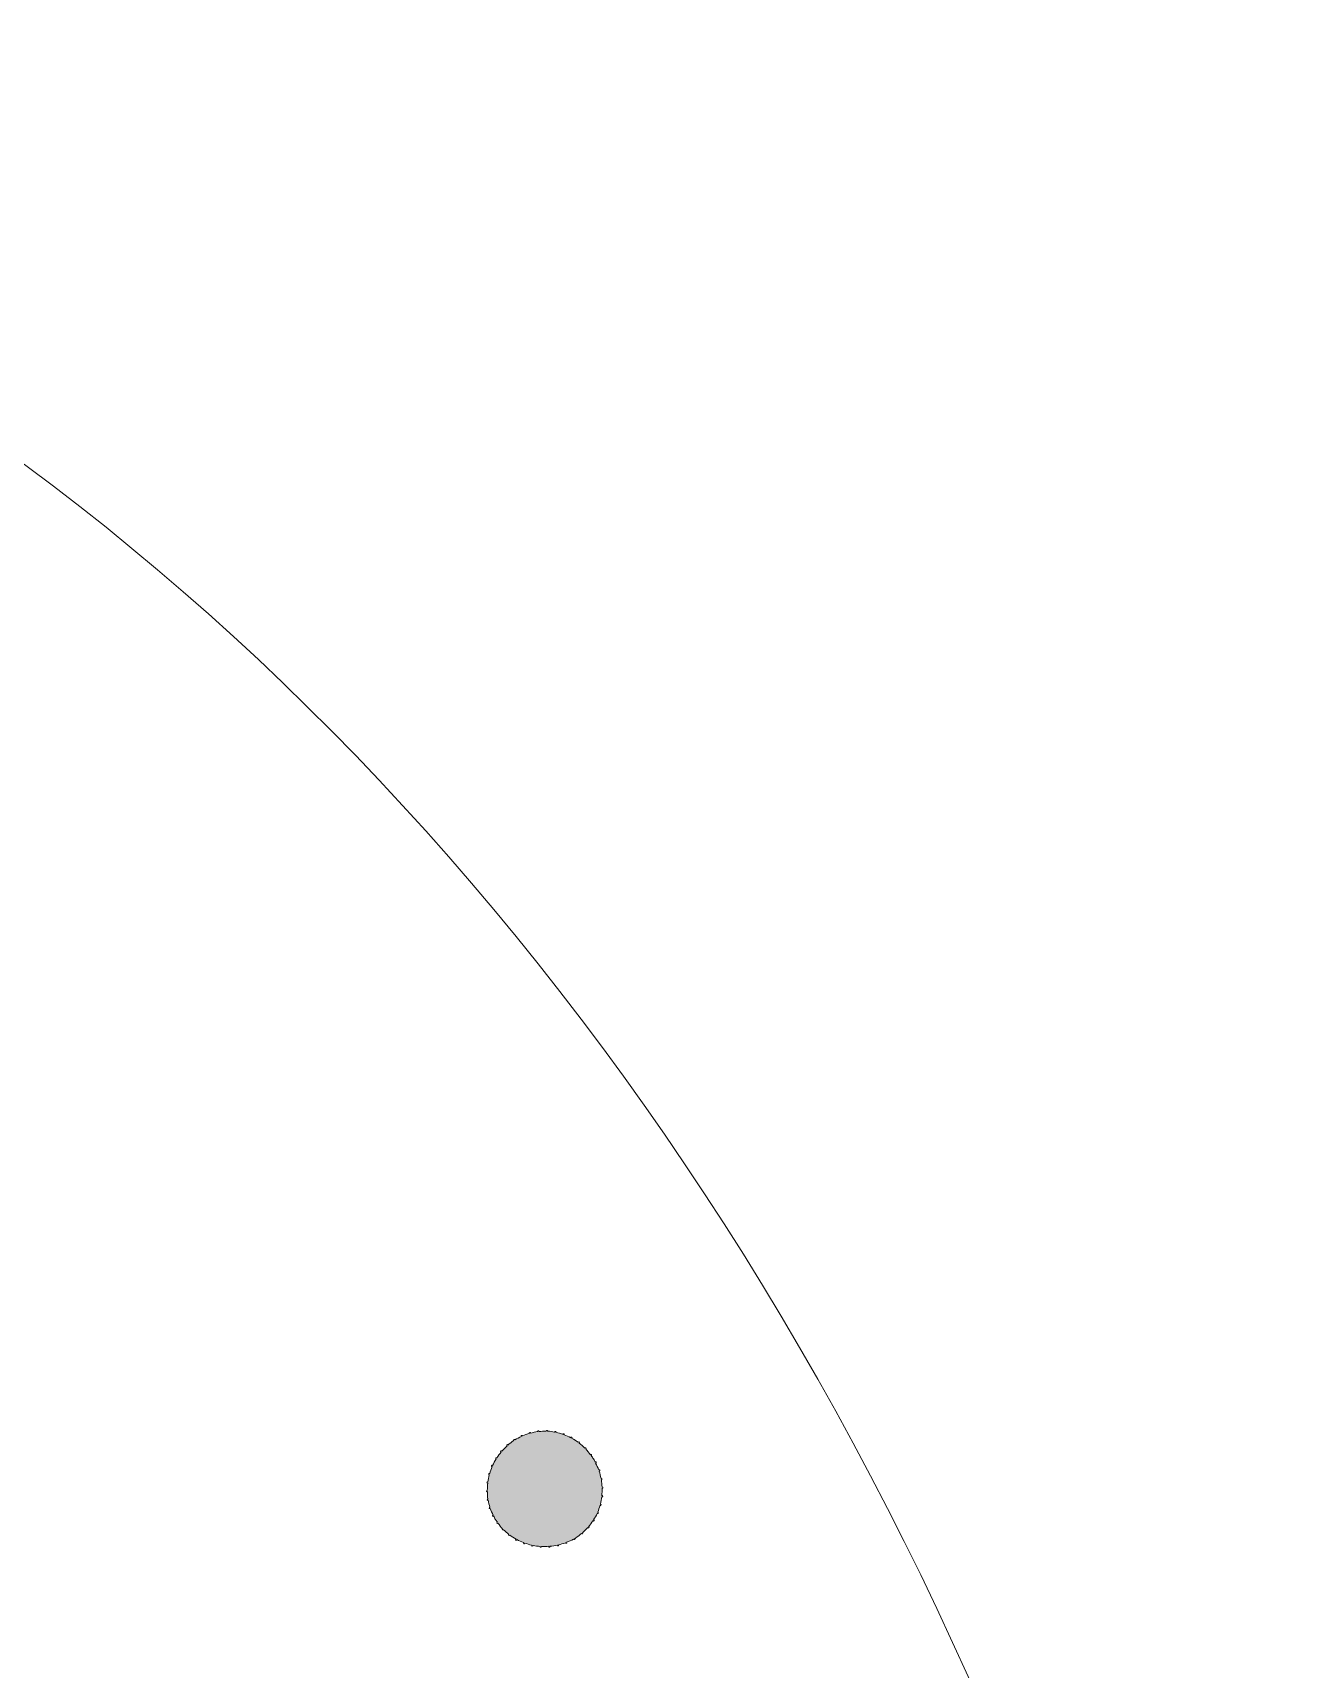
# Model space of a CAD drawing. Header units: millimetres. Extents: x -75 to 75, y -97 to 97.
# Drawn here: x 37.65 to 75.3, y 48.41 to 96.81 of the extents above; entities that cross this region are included whole.
import ezdxf

# ---------------------------------------------------------------- set-up
doc = ezdxf.new("R2010")
doc.units = ezdxf.units.MM
doc.header["$MEASUREMENT"] = 0
doc.layers.add('Layer 1', color=7, linetype='Continuous', lineweight=0)

# ---------------------------------------------------------------- blocks, each defined once
blk = doc.blocks.new('Block_1')
at = {"layer": 'Layer 1', "true_color": 0x000000, "transparency": 33554687}
h = blk.add_hatch(color=18, dxfattribs=at)
h.dxf.hatch_style = 2
edge = h.paths.add_edge_path()
edge.add_spline(control_points=[(54.522, 53.78), (54.522, 53.792), (54.513, 53.802), (54.501, 53.801), (54.497, 53.801), (54.497, 53.796), (54.494, 53.794), (54.49, 53.868), (54.487, 53.942), (54.474, 54.016), (54.475, 54.016), (54.475, 54.014), (54.476, 54.014), (54.487, 54.016), (54.495, 54.027), (54.492, 54.039), (54.49, 54.051), (54.479, 54.059), (54.467, 54.057), (54.465, 54.056), (54.466, 54.053), (54.464, 54.052), (54.45, 54.124), (54.433, 54.195), (54.409, 54.266), (54.41, 54.266), (54.411, 54.264), (54.412, 54.265), (54.423, 54.268), (54.429, 54.28), (54.425, 54.292), (54.422, 54.303), (54.41, 54.31), (54.399, 54.306), (54.374, 54.374), (54.337, 54.44), (54.303, 54.506), (54.306, 54.506), (54.308, 54.502), (54.312, 54.503), (54.322, 54.509), (54.326, 54.521), (54.32, 54.532), (54.314, 54.543), (54.301, 54.547), (54.291, 54.541), (54.289, 54.54), (54.291, 54.536), (54.289, 54.534), (54.273, 54.565), (54.263, 54.597), (54.244, 54.627), (54.222, 54.663), (54.193, 54.692), (54.169, 54.726), (54.172, 54.727), (54.175, 54.723), (54.178, 54.725), (54.187, 54.732), (54.189, 54.745), (54.182, 54.755), (54.176, 54.765), (54.162, 54.768), (54.153, 54.761), (54.15, 54.758), (54.153, 54.753), (54.151, 54.749), (54.106, 54.81), (54.063, 54.872), (54.012, 54.925), (54.012, 54.926), (54.013, 54.925), (54.014, 54.925), (54.022, 54.933), (54.022, 54.947), (54.014, 54.955), (54.005, 54.964), (53.991, 54.964), (53.983, 54.955), (53.982, 54.954), (53.984, 54.952), (53.983, 54.95), (53.931, 55.003), (53.876, 55.052), (53.818, 55.097), (53.819, 55.098), (53.821, 55.096), (53.822, 55.097), (53.829, 55.107), (53.827, 55.121), (53.818, 55.128), (53.809, 55.136), (53.796, 55.134), (53.789, 55.124), (53.789, 55.124), (53.789, 55.123), (53.789, 55.123), (53.729, 55.167), (53.664, 55.201), (53.6, 55.237), (53.603, 55.239), (53.607, 55.236), (53.609, 55.24), (53.614, 55.25), (53.61, 55.263), (53.6, 55.269), (53.589, 55.274), (53.576, 55.27), (53.571, 55.259), (53.57, 55.257), (53.573, 55.255), (53.573, 55.253), (53.507, 55.288), (53.439, 55.317), (53.369, 55.343), (53.372, 55.345), (53.376, 55.343), (53.377, 55.347), (53.381, 55.358), (53.375, 55.37), (53.364, 55.375), (53.353, 55.379), (53.341, 55.374), (53.338, 55.362), (53.336, 55.358), (53.341, 55.356), (53.342, 55.352), (53.272, 55.377), (53.203, 55.4), (53.131, 55.415), (53.131, 55.417), (53.133, 55.416), (53.133, 55.417), (53.136, 55.429), (53.128, 55.44), (53.116, 55.442), (53.105, 55.445), (53.094, 55.437), (53.092, 55.425), (53.091, 55.423), (53.095, 55.422), (53.095, 55.42), (53.024, 55.433), (52.953, 55.446), (52.881, 55.45), (52.882, 55.45), (52.883, 55.45), (52.883, 55.45), (52.883, 55.462), (52.874, 55.473), (52.862, 55.474), (52.851, 55.475), (52.841, 55.464), (52.841, 55.453), (52.841, 55.452), (52.841, 55.452), (52.841, 55.452), (52.77, 55.454), (52.698, 55.446), (52.626, 55.438), (52.627, 55.441), (52.631, 55.441), (52.63, 55.443), (52.629, 55.455), (52.619, 55.464), (52.607, 55.462), (52.595, 55.461), (52.587, 55.45), (52.589, 55.439), (52.589, 55.437), (52.591, 55.437), (52.592, 55.436), (52.519, 55.427), (52.447, 55.409), (52.375, 55.39), (52.376, 55.393), (52.381, 55.394), (52.38, 55.398), (52.377, 55.409), (52.365, 55.417), (52.353, 55.413), (52.342, 55.41), (52.336, 55.398), (52.339, 55.386), (52.34, 55.383), (52.345, 55.384), (52.347, 55.382), (52.277, 55.362), (52.207, 55.339), (52.138, 55.309), (52.138, 55.31), (52.14, 55.311), (52.14, 55.313), (52.135, 55.323), (52.122, 55.328), (52.111, 55.323), (52.1, 55.318), (52.095, 55.306), (52.101, 55.295), (52.102, 55.293), (52.106, 55.295), (52.108, 55.293), (52.042, 55.263), (51.977, 55.233), (51.914, 55.194), (51.913, 55.194), (51.914, 55.194), (51.914, 55.195), (51.908, 55.205), (51.894, 55.208), (51.884, 55.202), (51.874, 55.195), (51.872, 55.181), (51.878, 55.172), (51.879, 55.171), (51.879, 55.172), (51.88, 55.172), (51.818, 55.131), (51.764, 55.083), (51.71, 55.036), (51.709, 55.039), (51.712, 55.041), (51.71, 55.044), (51.702, 55.053), (51.689, 55.053), (51.68, 55.046), (51.671, 55.038), (51.67, 55.024), (51.678, 55.016), (51.68, 55.014), (51.683, 55.017), (51.685, 55.016), (51.629, 54.965), (51.579, 54.912), (51.531, 54.856), (51.53, 54.859), (51.533, 54.863), (51.53, 54.866), (51.521, 54.874), (51.507, 54.873), (51.499, 54.864), (51.491, 54.856), (51.494, 54.841), (51.503, 54.834), (51.506, 54.832), (51.51, 54.836), (51.514, 54.836), (51.466, 54.778), (51.42, 54.721), (51.38, 54.659), (51.379, 54.66), (51.38, 54.662), (51.379, 54.663), (51.369, 54.669), (51.356, 54.666), (51.35, 54.656), (51.344, 54.646), (51.347, 54.633), (51.356, 54.627), (51.359, 54.625), (51.36, 54.629), (51.363, 54.628), (51.325, 54.566), (51.286, 54.504), (51.256, 54.438), (51.255, 54.438), (51.256, 54.439), (51.255, 54.439), (51.245, 54.444), (51.232, 54.439), (51.227, 54.428), (51.223, 54.417), (51.228, 54.404), (51.238, 54.4), (51.239, 54.4), (51.239, 54.401), (51.24, 54.401), (51.211, 54.334), (51.19, 54.264), (51.17, 54.194), (51.168, 54.196), (51.169, 54.199), (51.167, 54.199), (51.156, 54.203), (51.145, 54.196), (51.141, 54.184), (51.138, 54.173), (51.144, 54.161), (51.155, 54.159), (51.157, 54.158), (51.157, 54.16), (51.158, 54.16), (51.139, 54.089), (51.128, 54.016), (51.118, 53.943), (51.115, 53.945), (51.115, 53.951), (51.111, 53.951), (51.1, 53.953), (51.09, 53.944), (51.089, 53.932), (51.088, 53.921), (51.096, 53.91), (51.107, 53.909), (51.111, 53.909), (51.111, 53.913), (51.114, 53.914), (51.105, 53.841), (51.1, 53.768), (51.1, 53.694), (51.098, 53.695), (51.098, 53.698), (51.096, 53.698), (51.084, 53.698), (51.075, 53.688), (51.075, 53.677), (51.075, 53.665), (51.084, 53.656), (51.096, 53.656), (51.099, 53.656), (51.099, 53.661), (51.102, 53.662), (51.103, 53.59), (51.104, 53.518), (51.115, 53.447), (51.114, 53.447), (51.114, 53.447), (51.114, 53.447), (51.103, 53.445), (51.095, 53.434), (51.097, 53.423), (51.1, 53.411), (51.111, 53.404), (51.122, 53.406), (51.123, 53.406), (51.123, 53.408), (51.124, 53.409), (51.136, 53.339), (51.154, 53.27), (51.175, 53.202), (51.174, 53.201), (51.173, 53.204), (51.172, 53.203), (51.161, 53.2), (51.155, 53.188), (51.158, 53.176), (51.161, 53.165), (51.173, 53.159), (51.184, 53.163), (51.184, 53.164), (51.184, 53.164), (51.185, 53.165), (51.207, 53.097), (51.241, 53.033), (51.273, 52.968), (51.269, 52.968), (51.267, 52.973), (51.263, 52.971), (51.253, 52.966), (51.249, 52.953), (51.254, 52.943), (51.26, 52.933), (51.272, 52.929), (51.283, 52.934), (51.286, 52.936), (51.283, 52.94), (51.285, 52.942), (51.304, 52.907), (51.316, 52.869), (51.337, 52.834), (51.355, 52.805), (51.378, 52.783), (51.397, 52.756), (51.395, 52.755), (51.392, 52.758), (51.39, 52.757), (51.381, 52.75), (51.378, 52.737), (51.385, 52.727), (51.391, 52.718), (51.404, 52.715), (51.414, 52.722), (51.417, 52.724), (51.414, 52.728), (51.415, 52.732), (51.458, 52.673), (51.498, 52.613), (51.546, 52.562), (51.546, 52.562), (51.546, 52.562), (51.545, 52.562), (51.537, 52.554), (51.537, 52.541), (51.545, 52.533), (51.553, 52.525), (51.567, 52.525), (51.575, 52.533), (51.576, 52.534), (51.575, 52.535), (51.576, 52.536), (51.626, 52.485), (51.681, 52.439), (51.737, 52.396), (51.735, 52.394), (51.733, 52.397), (51.731, 52.395), (51.724, 52.386), (51.726, 52.373), (51.735, 52.365), (51.744, 52.358), (51.757, 52.36), (51.764, 52.369), (51.765, 52.37), (51.764, 52.371), (51.764, 52.372), (51.823, 52.328), (51.886, 52.293), (51.949, 52.258), (51.946, 52.256), (51.941, 52.258), (51.939, 52.255), (51.933, 52.245), (51.937, 52.232), (51.948, 52.227), (51.958, 52.222), (51.971, 52.226), (51.977, 52.236), (51.978, 52.238), (51.974, 52.24), (51.975, 52.243), (52.04, 52.208), (52.106, 52.178), (52.174, 52.152), (52.173, 52.15), (52.169, 52.151), (52.168, 52.149), (52.164, 52.138), (52.169, 52.126), (52.18, 52.122), (52.191, 52.117), (52.203, 52.123), (52.207, 52.134), (52.208, 52.137), (52.204, 52.138), (52.204, 52.142), (52.272, 52.117), (52.34, 52.092), (52.411, 52.076), (52.411, 52.076), (52.41, 52.076), (52.41, 52.075), (52.408, 52.064), (52.415, 52.053), (52.426, 52.051), (52.438, 52.049), (52.449, 52.056), (52.452, 52.067), (52.452, 52.069), (52.45, 52.069), (52.45, 52.071), (52.52, 52.057), (52.592, 52.046), (52.664, 52.04), (52.664, 52.039), (52.662, 52.04), (52.662, 52.039), (52.661, 52.027), (52.67, 52.017), (52.681, 52.016), (52.693, 52.015), (52.703, 52.023), (52.704, 52.034), (52.704, 52.035), (52.704, 52.035), (52.704, 52.035), (52.776, 52.031), (52.849, 52.038), (52.922, 52.044), (52.921, 52.041), (52.916, 52.041), (52.916, 52.038), (52.917, 52.026), (52.927, 52.018), (52.939, 52.019), (52.951, 52.02), (52.96, 52.03), (52.959, 52.042), (52.959, 52.044), (52.955, 52.043), (52.954, 52.045), (53.028, 52.052), (53.101, 52.065), (53.174, 52.082), (53.173, 52.078), (53.168, 52.077), (53.169, 52.074), (53.171, 52.062), (53.183, 52.055), (53.195, 52.057), (53.207, 52.059), (53.214, 52.071), (53.211, 52.082), (53.209, 52.086), (53.204, 52.086), (53.201, 52.088), (53.273, 52.105), (53.344, 52.124), (53.415, 52.15), (53.415, 52.149), (53.413, 52.148), (53.413, 52.146), (53.417, 52.136), (53.43, 52.13), (53.441, 52.135), (53.452, 52.139), (53.457, 52.151), (53.453, 52.162), (53.451, 52.165), (53.448, 52.163), (53.446, 52.165), (53.513, 52.192), (53.58, 52.22), (53.645, 52.256), (53.645, 52.255), (53.643, 52.255), (53.644, 52.254), (53.65, 52.243), (53.663, 52.24), (53.674, 52.245), (53.684, 52.251), (53.688, 52.263), (53.682, 52.273), (53.688, 52.263), (53.701, 52.26), (53.711, 52.267), (53.72, 52.273), (53.723, 52.287), (53.717, 52.297), (53.716, 52.297), (53.715, 52.296), (53.714, 52.297), (53.777, 52.336), (53.834, 52.38), (53.889, 52.425), (53.89, 52.423), (53.887, 52.421), (53.889, 52.42), (53.896, 52.411), (53.91, 52.409), (53.919, 52.417), (53.928, 52.424), (53.929, 52.438), (53.921, 52.447), (53.921, 52.447), (53.919, 52.446), (53.918, 52.447), (53.975, 52.495), (54.024, 52.549), (54.073, 52.603), (54.074, 52.6), (54.071, 52.595), (54.074, 52.593), (54.083, 52.584), (54.097, 52.585), (54.104, 52.594), (54.111, 52.604), (54.11, 52.617), (54.101, 52.625), (54.098, 52.627), (54.095, 52.623), (54.092, 52.624), (54.141, 52.68), (54.186, 52.738), (54.226, 52.799), (54.228, 52.798), (54.226, 52.795), (54.228, 52.794), (54.238, 52.787), (54.251, 52.79), (54.257, 52.8), (54.264, 52.81), (54.261, 52.823), (54.251, 52.829), (54.248, 52.831), (54.246, 52.827), (54.243, 52.827), (54.281, 52.889), (54.322, 52.949), (54.352, 53.015), (54.352, 53.015), (54.352, 53.014), (54.352, 53.014), (54.363, 53.009), (54.375, 53.014), (54.379, 53.025), (54.384, 53.036), (54.379, 53.049), (54.368, 53.054), (54.366, 53.054), (54.366, 53.052), (54.365, 53.052), (54.393, 53.119), (54.416, 53.188), (54.435, 53.258), (54.437, 53.257), (54.436, 53.254), (54.438, 53.253), (54.449, 53.25), (54.461, 53.256), (54.464, 53.268), (54.468, 53.279), (54.461, 53.291), (54.45, 53.294), (54.449, 53.294), (54.449, 53.293), (54.448, 53.293), (54.466, 53.364), (54.474, 53.437), (54.483, 53.51), (54.486, 53.508), (54.486, 53.503), (54.489, 53.503), (54.501, 53.501), (54.512, 53.509), (54.513, 53.521), (54.514, 53.533), (54.505, 53.544), (54.493, 53.545), (54.49, 53.546), (54.49, 53.541), (54.488, 53.541), (54.495, 53.615), (54.498, 53.689), (54.495, 53.764), (54.498, 53.763), (54.498, 53.759), (54.501, 53.759), (54.513, 53.759), (54.522, 53.768), (54.522, 53.78)], knot_values=[0, 0, 0, 0, 1, 1, 1, 2, 2, 2, 3, 3, 3, 4, 4, 4, 5, 5, 5, 6, 6, 6, 7, 7, 7, 8, 8, 8, 9, 9, 9, 10, 10, 10, 11, 11, 11, 12, 12, 12, 13, 13, 13, 14, 14, 14, 15, 15, 15, 16, 16, 16, 17, 17, 17, 18, 18, 18, 19, 19, 19, 20, 20, 20, 21, 21, 21, 22, 22, 22, 23, 23, 23, 24, 24, 24, 25, 25, 25, 26, 26, 26, 27, 27, 27, 28, 28, 28, 29, 29, 29, 30, 30, 30, 31, 31, 31, 32, 32, 32, 33, 33, 33, 34, 34, 34, 35, 35, 35, 36, 36, 36, 37, 37, 37, 38, 38, 38, 39, 39, 39, 40, 40, 40, 41, 41, 41, 42, 42, 42, 43, 43, 43, 44, 44, 44, 45, 45, 45, 46, 46, 46, 47, 47, 47, 48, 48, 48, 49, 49, 49, 50, 50, 50, 51, 51, 51, 52, 52, 52, 53, 53, 53, 54, 54, 54, 55, 55, 55, 56, 56, 56, 57, 57, 57, 58, 58, 58, 59, 59, 59, 60, 60, 60, 61, 61, 61, 62, 62, 62, 63, 63, 63, 64, 64, 64, 65, 65, 65, 66, 66, 66, 67, 67, 67, 68, 68, 68, 69, 69, 69, 70, 70, 70, 71, 71, 71, 72, 72, 72, 73, 73, 73, 74, 74, 74, 75, 75, 75, 76, 76, 76, 77, 77, 77, 78, 78, 78, 79, 79, 79, 80, 80, 80, 81, 81, 81, 82, 82, 82, 83, 83, 83, 84, 84, 84, 85, 85, 85, 86, 86, 86, 87, 87, 87, 88, 88, 88, 89, 89, 89, 90, 90, 90, 91, 91, 91, 92, 92, 92, 93, 93, 93, 94, 94, 94, 95, 95, 95, 96, 96, 96, 97, 97, 97, 98, 98, 98, 99, 99, 99, 100, 100, 100, 101, 101, 101, 102, 102, 102, 103, 103, 103, 104, 104, 104, 105, 105, 105, 106, 106, 106, 107, 107, 107, 108, 108, 108, 109, 109, 109, 110, 110, 110, 111, 111, 111, 112, 112, 112, 113, 113, 113, 114, 114, 114, 115, 115, 115, 116, 116, 116, 117, 117, 117, 118, 118, 118, 119, 119, 119, 120, 120, 120, 121, 121, 121, 122, 122, 122, 123, 123, 123, 124, 124, 124, 125, 125, 125, 126, 126, 126, 127, 127, 127, 128, 128, 128, 129, 129, 129, 130, 130, 130, 131, 131, 131, 132, 132, 132, 133, 133, 133, 134, 134, 134, 135, 135, 135, 136, 136, 136, 137, 137, 137, 138, 138, 138, 139, 139, 139, 140, 140, 140, 141, 141, 141, 142, 142, 142, 143, 143, 143, 144, 144, 144, 145, 145, 145, 146, 146, 146, 147, 147, 147, 148, 148, 148, 149, 149, 149, 150, 150, 150, 151, 151, 151, 152, 152, 152, 153, 153, 153, 154, 154, 154, 155, 155, 155, 156, 156, 156, 157, 157, 157, 158, 158, 158, 159, 159, 159, 160, 160, 160, 161, 161, 161, 162, 162, 162, 163, 163, 163, 164, 164, 164, 165, 165, 165, 166, 166, 166, 167, 167, 167, 168, 168, 168, 169, 169, 169, 170, 170, 170, 171, 171, 171, 172, 172, 172, 173, 173, 173, 174, 174, 174, 175, 175, 175, 176, 176, 176, 177, 177, 177, 178, 178, 178, 179, 179, 179, 180, 180, 180, 181, 181, 181, 182, 182, 182, 183, 183, 183, 184, 184, 184, 185, 185, 185, 186, 186, 186, 187, 187, 187, 188, 188, 188, 189, 189, 189, 190, 190, 190, 191, 191, 191, 192, 192, 192, 193, 193, 193, 194, 194, 194, 195, 195, 195, 196, 196, 196, 197, 197, 197, 198, 198, 198, 199, 199, 199, 200, 200, 200, 201, 201, 201, 202, 202, 202, 203, 203, 203, 204, 204, 204, 205, 205, 205, 206, 206, 206, 207, 207, 207, 208, 208, 208, 209, 209, 209, 210, 210, 210, 211, 211, 211, 212, 212, 212, 213, 213, 213, 213], degree=3, periodic=0)
at = {"layer": 'Layer 1'}
blk.add_open_spline([(54.522, 53.78), (54.522, 53.792), (54.513, 53.802), (54.501, 53.801), (54.497, 53.801), (54.497, 53.796), (54.494, 53.794), (54.49, 53.868), (54.487, 53.942), (54.474, 54.016), (54.475, 54.016), (54.475, 54.014), (54.476, 54.014), (54.487, 54.016), (54.495, 54.027), (54.492, 54.039), (54.49, 54.051), (54.479, 54.059), (54.467, 54.057), (54.465, 54.056), (54.466, 54.053), (54.464, 54.052), (54.45, 54.124), (54.433, 54.195), (54.409, 54.266), (54.41, 54.266), (54.411, 54.264), (54.412, 54.265), (54.423, 54.268), (54.429, 54.28), (54.425, 54.292), (54.422, 54.303), (54.41, 54.31), (54.399, 54.306), (54.374, 54.374), (54.337, 54.44), (54.303, 54.506), (54.306, 54.506), (54.308, 54.502), (54.312, 54.503), (54.322, 54.509), (54.326, 54.521), (54.32, 54.532), (54.314, 54.543), (54.301, 54.547), (54.291, 54.541), (54.289, 54.54), (54.291, 54.536), (54.289, 54.534), (54.273, 54.565), (54.263, 54.597), (54.244, 54.627), (54.222, 54.663), (54.193, 54.692), (54.169, 54.726), (54.172, 54.727), (54.175, 54.723), (54.178, 54.725), (54.187, 54.732), (54.189, 54.745), (54.182, 54.755), (54.176, 54.765), (54.162, 54.768), (54.153, 54.761), (54.15, 54.758), (54.153, 54.753), (54.151, 54.749), (54.106, 54.81), (54.063, 54.872), (54.012, 54.925), (54.012, 54.926), (54.013, 54.925), (54.014, 54.925), (54.022, 54.933), (54.022, 54.947), (54.014, 54.955), (54.005, 54.964), (53.991, 54.964), (53.983, 54.955), (53.982, 54.954), (53.984, 54.952), (53.983, 54.95), (53.931, 55.003), (53.876, 55.052), (53.818, 55.097), (53.819, 55.098), (53.821, 55.096), (53.822, 55.097), (53.829, 55.107), (53.827, 55.121), (53.818, 55.128), (53.809, 55.136), (53.796, 55.134), (53.789, 55.124), (53.789, 55.124), (53.789, 55.123), (53.789, 55.123), (53.729, 55.167), (53.664, 55.201), (53.6, 55.237), (53.603, 55.239), (53.607, 55.236), (53.609, 55.24), (53.614, 55.25), (53.61, 55.263), (53.6, 55.269), (53.589, 55.274), (53.576, 55.27), (53.571, 55.259), (53.57, 55.257), (53.573, 55.255), (53.573, 55.253), (53.507, 55.288), (53.439, 55.317), (53.369, 55.343), (53.372, 55.345), (53.376, 55.343), (53.377, 55.347), (53.381, 55.358), (53.375, 55.37), (53.364, 55.375), (53.353, 55.379), (53.341, 55.374), (53.338, 55.362), (53.336, 55.358), (53.341, 55.356), (53.342, 55.352), (53.272, 55.377), (53.203, 55.4), (53.131, 55.415), (53.131, 55.417), (53.133, 55.416), (53.133, 55.417), (53.136, 55.429), (53.128, 55.44), (53.116, 55.442), (53.105, 55.445), (53.094, 55.437), (53.092, 55.425), (53.091, 55.423), (53.095, 55.422), (53.095, 55.42), (53.024, 55.433), (52.953, 55.446), (52.881, 55.45), (52.882, 55.45), (52.883, 55.45), (52.883, 55.45), (52.883, 55.462), (52.874, 55.473), (52.862, 55.474), (52.851, 55.475), (52.841, 55.464), (52.841, 55.453), (52.841, 55.452), (52.841, 55.452), (52.841, 55.452), (52.77, 55.454), (52.698, 55.446), (52.626, 55.438), (52.627, 55.441), (52.631, 55.441), (52.63, 55.443), (52.629, 55.455), (52.619, 55.464), (52.607, 55.462), (52.595, 55.461), (52.587, 55.45), (52.589, 55.439), (52.589, 55.437), (52.591, 55.437), (52.592, 55.436), (52.519, 55.427), (52.447, 55.409), (52.375, 55.39), (52.376, 55.393), (52.381, 55.394), (52.38, 55.398), (52.377, 55.409), (52.365, 55.417), (52.353, 55.413), (52.342, 55.41), (52.336, 55.398), (52.339, 55.386), (52.34, 55.383), (52.345, 55.384), (52.347, 55.382), (52.277, 55.362), (52.207, 55.339), (52.138, 55.309), (52.138, 55.31), (52.14, 55.311), (52.14, 55.313), (52.135, 55.323), (52.122, 55.328), (52.111, 55.323), (52.1, 55.318), (52.095, 55.306), (52.101, 55.295), (52.102, 55.293), (52.106, 55.295), (52.108, 55.293), (52.042, 55.263), (51.977, 55.233), (51.914, 55.194), (51.913, 55.194), (51.914, 55.194), (51.914, 55.195), (51.908, 55.205), (51.894, 55.208), (51.884, 55.202), (51.874, 55.195), (51.872, 55.181), (51.878, 55.172), (51.879, 55.171), (51.879, 55.172), (51.88, 55.172), (51.818, 55.131), (51.764, 55.083), (51.71, 55.036), (51.709, 55.039), (51.712, 55.041), (51.71, 55.044), (51.702, 55.053), (51.689, 55.053), (51.68, 55.046), (51.671, 55.038), (51.67, 55.024), (51.678, 55.016), (51.68, 55.014), (51.683, 55.017), (51.685, 55.016), (51.629, 54.965), (51.579, 54.912), (51.531, 54.856), (51.53, 54.859), (51.533, 54.863), (51.53, 54.866), (51.521, 54.874), (51.507, 54.873), (51.499, 54.864), (51.491, 54.856), (51.494, 54.841), (51.503, 54.834), (51.506, 54.832), (51.51, 54.836), (51.514, 54.836), (51.466, 54.778), (51.42, 54.721), (51.38, 54.659), (51.379, 54.66), (51.38, 54.662), (51.379, 54.663), (51.369, 54.669), (51.356, 54.666), (51.35, 54.656), (51.344, 54.646), (51.347, 54.633), (51.356, 54.627), (51.359, 54.625), (51.36, 54.629), (51.363, 54.628), (51.325, 54.566), (51.286, 54.504), (51.256, 54.438), (51.255, 54.438), (51.256, 54.439), (51.255, 54.439), (51.245, 54.444), (51.232, 54.439), (51.227, 54.428), (51.223, 54.417), (51.228, 54.404), (51.238, 54.4), (51.239, 54.4), (51.239, 54.401), (51.24, 54.401), (51.211, 54.334), (51.19, 54.264), (51.17, 54.194), (51.168, 54.196), (51.169, 54.199), (51.167, 54.199), (51.156, 54.203), (51.145, 54.196), (51.141, 54.184), (51.138, 54.173), (51.144, 54.161), (51.155, 54.159), (51.157, 54.158), (51.157, 54.16), (51.158, 54.16), (51.139, 54.089), (51.128, 54.016), (51.118, 53.943), (51.115, 53.945), (51.115, 53.951), (51.111, 53.951), (51.1, 53.953), (51.09, 53.944), (51.089, 53.932), (51.088, 53.921), (51.096, 53.91), (51.107, 53.909), (51.111, 53.909), (51.111, 53.913), (51.114, 53.914), (51.105, 53.841), (51.1, 53.768), (51.1, 53.694), (51.098, 53.695), (51.098, 53.698), (51.096, 53.698), (51.084, 53.698), (51.075, 53.688), (51.075, 53.677), (51.075, 53.665), (51.084, 53.656), (51.096, 53.656), (51.099, 53.656), (51.099, 53.661), (51.102, 53.662), (51.103, 53.59), (51.104, 53.518), (51.115, 53.447), (51.114, 53.447), (51.114, 53.447), (51.114, 53.447), (51.103, 53.445), (51.095, 53.434), (51.097, 53.423), (51.1, 53.411), (51.111, 53.404), (51.122, 53.406), (51.123, 53.406), (51.123, 53.408), (51.124, 53.409), (51.136, 53.339), (51.154, 53.27), (51.175, 53.202), (51.174, 53.201), (51.173, 53.204), (51.172, 53.203), (51.161, 53.2), (51.155, 53.188), (51.158, 53.176), (51.161, 53.165), (51.173, 53.159), (51.184, 53.163), (51.184, 53.164), (51.184, 53.164), (51.185, 53.165), (51.207, 53.097), (51.241, 53.033), (51.273, 52.968), (51.269, 52.968), (51.267, 52.973), (51.263, 52.971), (51.253, 52.966), (51.249, 52.953), (51.254, 52.943), (51.26, 52.933), (51.272, 52.929), (51.283, 52.934), (51.286, 52.936), (51.283, 52.94), (51.285, 52.942), (51.304, 52.907), (51.316, 52.869), (51.337, 52.834), (51.355, 52.805), (51.378, 52.783), (51.397, 52.756), (51.395, 52.755), (51.392, 52.758), (51.39, 52.757), (51.381, 52.75), (51.378, 52.737), (51.385, 52.727), (51.391, 52.718), (51.404, 52.715), (51.414, 52.722), (51.417, 52.724), (51.414, 52.728), (51.415, 52.732), (51.458, 52.673), (51.498, 52.613), (51.546, 52.562), (51.546, 52.562), (51.546, 52.562), (51.545, 52.562), (51.537, 52.554), (51.537, 52.541), (51.545, 52.533), (51.553, 52.525), (51.567, 52.525), (51.575, 52.533), (51.576, 52.534), (51.575, 52.535), (51.576, 52.536), (51.626, 52.485), (51.681, 52.439), (51.737, 52.396), (51.735, 52.394), (51.733, 52.397), (51.731, 52.395), (51.724, 52.386), (51.726, 52.373), (51.735, 52.365), (51.744, 52.358), (51.757, 52.36), (51.764, 52.369), (51.765, 52.37), (51.764, 52.371), (51.764, 52.372), (51.823, 52.328), (51.886, 52.293), (51.949, 52.258), (51.946, 52.256), (51.941, 52.258), (51.939, 52.255), (51.933, 52.245), (51.937, 52.232), (51.948, 52.227), (51.958, 52.222), (51.971, 52.226), (51.977, 52.236), (51.978, 52.238), (51.974, 52.24), (51.975, 52.243), (52.04, 52.208), (52.106, 52.178), (52.174, 52.152), (52.173, 52.15), (52.169, 52.151), (52.168, 52.149), (52.164, 52.138), (52.169, 52.126), (52.18, 52.122), (52.191, 52.117), (52.203, 52.123), (52.207, 52.134), (52.208, 52.137), (52.204, 52.138), (52.204, 52.142), (52.272, 52.117), (52.34, 52.092), (52.411, 52.076), (52.411, 52.076), (52.41, 52.076), (52.41, 52.075), (52.408, 52.064), (52.415, 52.053), (52.426, 52.051), (52.438, 52.049), (52.449, 52.056), (52.452, 52.067), (52.452, 52.069), (52.45, 52.069), (52.45, 52.071), (52.52, 52.057), (52.592, 52.046), (52.664, 52.04), (52.664, 52.039), (52.662, 52.04), (52.662, 52.039), (52.661, 52.027), (52.67, 52.017), (52.681, 52.016), (52.693, 52.015), (52.703, 52.023), (52.704, 52.034), (52.704, 52.035), (52.704, 52.035), (52.704, 52.035), (52.776, 52.031), (52.849, 52.038), (52.922, 52.044), (52.921, 52.041), (52.916, 52.041), (52.916, 52.038), (52.917, 52.026), (52.927, 52.018), (52.939, 52.019), (52.951, 52.02), (52.96, 52.03), (52.959, 52.042), (52.959, 52.044), (52.955, 52.043), (52.954, 52.045), (53.028, 52.052), (53.101, 52.065), (53.174, 52.082), (53.173, 52.078), (53.168, 52.077), (53.169, 52.074), (53.171, 52.062), (53.183, 52.055), (53.195, 52.057), (53.207, 52.059), (53.214, 52.071), (53.211, 52.082), (53.209, 52.086), (53.204, 52.086), (53.201, 52.088), (53.273, 52.105), (53.344, 52.124), (53.415, 52.15), (53.415, 52.149), (53.413, 52.148), (53.413, 52.146), (53.417, 52.136), (53.43, 52.13), (53.441, 52.135), (53.452, 52.139), (53.457, 52.151), (53.453, 52.162), (53.451, 52.165), (53.448, 52.163), (53.446, 52.165), (53.513, 52.192), (53.58, 52.22), (53.645, 52.256), (53.645, 52.255), (53.643, 52.255), (53.644, 52.254), (53.65, 52.243), (53.663, 52.24), (53.674, 52.245), (53.684, 52.251), (53.688, 52.263), (53.682, 52.273), (53.688, 52.263), (53.701, 52.26), (53.711, 52.267), (53.72, 52.273), (53.723, 52.287), (53.717, 52.297), (53.716, 52.297), (53.715, 52.296), (53.714, 52.297), (53.777, 52.336), (53.834, 52.38), (53.889, 52.425), (53.89, 52.423), (53.887, 52.421), (53.889, 52.42), (53.896, 52.411), (53.91, 52.409), (53.919, 52.417), (53.928, 52.424), (53.929, 52.438), (53.921, 52.447), (53.921, 52.447), (53.919, 52.446), (53.918, 52.447), (53.975, 52.495), (54.024, 52.549), (54.073, 52.603), (54.074, 52.6), (54.071, 52.595), (54.074, 52.593), (54.083, 52.584), (54.097, 52.585), (54.104, 52.594), (54.111, 52.604), (54.11, 52.617), (54.101, 52.625), (54.098, 52.627), (54.095, 52.623), (54.092, 52.624), (54.141, 52.68), (54.186, 52.738), (54.226, 52.799), (54.228, 52.798), (54.226, 52.795), (54.228, 52.794), (54.238, 52.787), (54.251, 52.79), (54.257, 52.8), (54.264, 52.81), (54.261, 52.823), (54.251, 52.829), (54.248, 52.831), (54.246, 52.827), (54.243, 52.827), (54.281, 52.889), (54.322, 52.949), (54.352, 53.015), (54.352, 53.015), (54.352, 53.014), (54.352, 53.014), (54.363, 53.009), (54.375, 53.014), (54.379, 53.025), (54.384, 53.036), (54.379, 53.049), (54.368, 53.054), (54.366, 53.054), (54.366, 53.052), (54.365, 53.052), (54.393, 53.119), (54.416, 53.188), (54.435, 53.258), (54.437, 53.257), (54.436, 53.254), (54.438, 53.253), (54.449, 53.25), (54.461, 53.256), (54.464, 53.268), (54.468, 53.279), (54.461, 53.291), (54.45, 53.294), (54.449, 53.294), (54.449, 53.293), (54.448, 53.293), (54.466, 53.364), (54.474, 53.437), (54.483, 53.51), (54.486, 53.508), (54.486, 53.503), (54.489, 53.503), (54.501, 53.501), (54.512, 53.509), (54.513, 53.521), (54.514, 53.533), (54.505, 53.544), (54.493, 53.545), (54.49, 53.546), (54.49, 53.541), (54.488, 53.541), (54.495, 53.615), (54.498, 53.689), (54.495, 53.764), (54.498, 53.763), (54.498, 53.759), (54.501, 53.759), (54.513, 53.759), (54.522, 53.768), (54.522, 53.78)], degree=3, knots=[0, 0, 0, 0, 1, 1, 1, 2, 2, 2, 3, 3, 3, 4, 4, 4, 5, 5, 5, 6, 6, 6, 7, 7, 7, 8, 8, 8, 9, 9, 9, 10, 10, 10, 11, 11, 11, 12, 12, 12, 13, 13, 13, 14, 14, 14, 15, 15, 15, 16, 16, 16, 17, 17, 17, 18, 18, 18, 19, 19, 19, 20, 20, 20, 21, 21, 21, 22, 22, 22, 23, 23, 23, 24, 24, 24, 25, 25, 25, 26, 26, 26, 27, 27, 27, 28, 28, 28, 29, 29, 29, 30, 30, 30, 31, 31, 31, 32, 32, 32, 33, 33, 33, 34, 34, 34, 35, 35, 35, 36, 36, 36, 37, 37, 37, 38, 38, 38, 39, 39, 39, 40, 40, 40, 41, 41, 41, 42, 42, 42, 43, 43, 43, 44, 44, 44, 45, 45, 45, 46, 46, 46, 47, 47, 47, 48, 48, 48, 49, 49, 49, 50, 50, 50, 51, 51, 51, 52, 52, 52, 53, 53, 53, 54, 54, 54, 55, 55, 55, 56, 56, 56, 57, 57, 57, 58, 58, 58, 59, 59, 59, 60, 60, 60, 61, 61, 61, 62, 62, 62, 63, 63, 63, 64, 64, 64, 65, 65, 65, 66, 66, 66, 67, 67, 67, 68, 68, 68, 69, 69, 69, 70, 70, 70, 71, 71, 71, 72, 72, 72, 73, 73, 73, 74, 74, 74, 75, 75, 75, 76, 76, 76, 77, 77, 77, 78, 78, 78, 79, 79, 79, 80, 80, 80, 81, 81, 81, 82, 82, 82, 83, 83, 83, 84, 84, 84, 85, 85, 85, 86, 86, 86, 87, 87, 87, 88, 88, 88, 89, 89, 89, 90, 90, 90, 91, 91, 91, 92, 92, 92, 93, 93, 93, 94, 94, 94, 95, 95, 95, 96, 96, 96, 97, 97, 97, 98, 98, 98, 99, 99, 99, 100, 100, 100, 101, 101, 101, 102, 102, 102, 103, 103, 103, 104, 104, 104, 105, 105, 105, 106, 106, 106, 107, 107, 107, 108, 108, 108, 109, 109, 109, 110, 110, 110, 111, 111, 111, 112, 112, 112, 113, 113, 113, 114, 114, 114, 115, 115, 115, 116, 116, 116, 117, 117, 117, 118, 118, 118, 119, 119, 119, 120, 120, 120, 121, 121, 121, 122, 122, 122, 123, 123, 123, 124, 124, 124, 125, 125, 125, 126, 126, 126, 127, 127, 127, 128, 128, 128, 129, 129, 129, 130, 130, 130, 131, 131, 131, 132, 132, 132, 133, 133, 133, 134, 134, 134, 135, 135, 135, 136, 136, 136, 137, 137, 137, 138, 138, 138, 139, 139, 139, 140, 140, 140, 141, 141, 141, 142, 142, 142, 143, 143, 143, 144, 144, 144, 145, 145, 145, 146, 146, 146, 147, 147, 147, 148, 148, 148, 149, 149, 149, 150, 150, 150, 151, 151, 151, 152, 152, 152, 153, 153, 153, 154, 154, 154, 155, 155, 155, 156, 156, 156, 157, 157, 157, 158, 158, 158, 159, 159, 159, 160, 160, 160, 161, 161, 161, 162, 162, 162, 163, 163, 163, 164, 164, 164, 165, 165, 165, 166, 166, 166, 167, 167, 167, 168, 168, 168, 169, 169, 169, 170, 170, 170, 171, 171, 171, 172, 172, 172, 173, 173, 173, 174, 174, 174, 175, 175, 175, 176, 176, 176, 177, 177, 177, 178, 178, 178, 179, 179, 179, 180, 180, 180, 181, 181, 181, 182, 182, 182, 183, 183, 183, 184, 184, 184, 185, 185, 185, 186, 186, 186, 187, 187, 187, 188, 188, 188, 189, 189, 189, 190, 190, 190, 191, 191, 191, 192, 192, 192, 193, 193, 193, 194, 194, 194, 195, 195, 195, 196, 196, 196, 197, 197, 197, 198, 198, 198, 199, 199, 199, 200, 200, 200, 201, 201, 201, 202, 202, 202, 203, 203, 203, 204, 204, 204, 205, 205, 205, 206, 206, 206, 207, 207, 207, 208, 208, 208, 209, 209, 209, 210, 210, 210, 211, 211, 211, 212, 212, 212, 213, 213, 213, 213], dxfattribs=at)
blk = doc.blocks.new('Block_0')
at = {"layer": 'Layer 1'}
for points, knots in [([(0, 96.814), (-41.587, 96.814), (-75.3, 53.469), (-75.3, 0), (-75.3, -53.469), (-41.587, -96.814), (0, -96.814), (41.587, -96.814), (75.3, -53.469), (75.3, 0), (75.3, 53.469), (41.587, 96.814), (0, 96.814)], [0, 0, 0, 0, 1, 1, 1, 2, 2, 2, 3, 3, 3, 4, 4, 4, 4]), ([(54.488, 53.541), (54.49, 53.541), (54.49, 53.546), (54.493, 53.545), (54.505, 53.544), (54.514, 53.533), (54.513, 53.521), (54.512, 53.509), (54.501, 53.501), (54.489, 53.503), (54.486, 53.503), (54.486, 53.508), (54.483, 53.51), (54.474, 53.437), (54.466, 53.364), (54.448, 53.293), (54.449, 53.293), (54.449, 53.294), (54.45, 53.294), (54.461, 53.291), (54.468, 53.279), (54.464, 53.268), (54.461, 53.256), (54.449, 53.25), (54.438, 53.253), (54.436, 53.254), (54.437, 53.257), (54.435, 53.258), (54.416, 53.188), (54.393, 53.119), (54.365, 53.052), (54.366, 53.052), (54.366, 53.054), (54.368, 53.054), (54.379, 53.049), (54.384, 53.036), (54.379, 53.025), (54.375, 53.014), (54.363, 53.009), (54.352, 53.014), (54.352, 53.014), (54.352, 53.015), (54.352, 53.015), (54.322, 52.949), (54.281, 52.889), (54.243, 52.827), (54.246, 52.827), (54.248, 52.831), (54.251, 52.829), (54.261, 52.823), (54.264, 52.81), (54.257, 52.8), (54.251, 52.79), (54.238, 52.787), (54.228, 52.794), (54.226, 52.795), (54.228, 52.798), (54.226, 52.799), (54.186, 52.738), (54.141, 52.68), (54.092, 52.624), (54.095, 52.623), (54.098, 52.627), (54.101, 52.625), (54.11, 52.617), (54.111, 52.604), (54.104, 52.594), (54.097, 52.585), (54.083, 52.584), (54.074, 52.593), (54.071, 52.595), (54.074, 52.6), (54.073, 52.603), (54.024, 52.549), (53.975, 52.495), (53.918, 52.447), (53.919, 52.446), (53.921, 52.447), (53.921, 52.447), (53.929, 52.438), (53.928, 52.424), (53.919, 52.417), (53.91, 52.409), (53.896, 52.411), (53.889, 52.42), (53.887, 52.421), (53.89, 52.423), (53.889, 52.425), (53.834, 52.38), (53.777, 52.336), (53.714, 52.297), (53.715, 52.296), (53.716, 52.297), (53.717, 52.297), (53.723, 52.287), (53.72, 52.273), (53.711, 52.267), (53.701, 52.26), (53.688, 52.263), (53.682, 52.273), (53.688, 52.263), (53.684, 52.251), (53.674, 52.245), (53.663, 52.24), (53.65, 52.243), (53.644, 52.254), (53.643, 52.255), (53.645, 52.255), (53.645, 52.256), (53.58, 52.22), (53.513, 52.192), (53.446, 52.165), (53.448, 52.163), (53.451, 52.165), (53.453, 52.162), (53.457, 52.151), (53.452, 52.139), (53.441, 52.135), (53.43, 52.13), (53.417, 52.136), (53.413, 52.146), (53.413, 52.148), (53.415, 52.149), (53.415, 52.15), (53.344, 52.124), (53.273, 52.105), (53.201, 52.088), (53.204, 52.086), (53.209, 52.086), (53.211, 52.082), (53.214, 52.071), (53.207, 52.059), (53.195, 52.057), (53.183, 52.055), (53.171, 52.062), (53.169, 52.074), (53.168, 52.077), (53.173, 52.078), (53.174, 52.082), (53.101, 52.065), (53.028, 52.052), (52.954, 52.045), (52.955, 52.043), (52.959, 52.044), (52.959, 52.042), (52.96, 52.03), (52.951, 52.02), (52.939, 52.019), (52.927, 52.018), (52.917, 52.026), (52.916, 52.038), (52.916, 52.041), (52.921, 52.041), (52.922, 52.044), (52.849, 52.038), (52.776, 52.031), (52.704, 52.035), (52.704, 52.035), (52.704, 52.035), (52.704, 52.034), (52.703, 52.023), (52.693, 52.015), (52.681, 52.016), (52.67, 52.017), (52.661, 52.027), (52.662, 52.039), (52.662, 52.04), (52.664, 52.039), (52.664, 52.04), (52.592, 52.046), (52.52, 52.057), (52.45, 52.071), (52.45, 52.069), (52.452, 52.069), (52.452, 52.067), (52.449, 52.056), (52.438, 52.049), (52.426, 52.051), (52.415, 52.053), (52.408, 52.064), (52.41, 52.075), (52.41, 52.076), (52.411, 52.076), (52.411, 52.076), (52.34, 52.092), (52.272, 52.117), (52.204, 52.142), (52.204, 52.138), (52.208, 52.137), (52.207, 52.134), (52.203, 52.123), (52.191, 52.117), (52.18, 52.122), (52.169, 52.126), (52.164, 52.138), (52.168, 52.149), (52.169, 52.151), (52.173, 52.15), (52.174, 52.152), (52.106, 52.178), (52.04, 52.208), (51.975, 52.243), (51.974, 52.24), (51.978, 52.238), (51.977, 52.236), (51.971, 52.226), (51.958, 52.222), (51.948, 52.227), (51.937, 52.232), (51.933, 52.245), (51.939, 52.255), (51.941, 52.258), (51.946, 52.256), (51.949, 52.258), (51.886, 52.293), (51.823, 52.328), (51.764, 52.372), (51.764, 52.371), (51.765, 52.37), (51.764, 52.369), (51.757, 52.36), (51.744, 52.358), (51.735, 52.365), (51.726, 52.373), (51.724, 52.386), (51.731, 52.395), (51.733, 52.397), (51.735, 52.394), (51.737, 52.396), (51.681, 52.439), (51.626, 52.485), (51.576, 52.536), (51.575, 52.535), (51.576, 52.534), (51.575, 52.533), (51.567, 52.525), (51.553, 52.525), (51.545, 52.533), (51.537, 52.541), (51.537, 52.554), (51.545, 52.562), (51.546, 52.562), (51.546, 52.562), (51.546, 52.562), (51.498, 52.613), (51.458, 52.673), (51.415, 52.732), (51.414, 52.728), (51.417, 52.724), (51.414, 52.722), (51.404, 52.715), (51.391, 52.718), (51.385, 52.727), (51.378, 52.737), (51.381, 52.75), (51.39, 52.757), (51.392, 52.758), (51.395, 52.755), (51.397, 52.756), (51.378, 52.783), (51.355, 52.805), (51.337, 52.834), (51.316, 52.869), (51.304, 52.907), (51.285, 52.942), (51.283, 52.94), (51.286, 52.936), (51.283, 52.934), (51.272, 52.929), (51.26, 52.933), (51.254, 52.943), (51.249, 52.953), (51.253, 52.966), (51.263, 52.971), (51.267, 52.973), (51.269, 52.968), (51.273, 52.968), (51.241, 53.033), (51.207, 53.097), (51.185, 53.165), (51.184, 53.164), (51.184, 53.164), (51.184, 53.163), (51.173, 53.159), (51.161, 53.165), (51.158, 53.176), (51.155, 53.188), (51.161, 53.2), (51.172, 53.203), (51.173, 53.204), (51.174, 53.201), (51.175, 53.202), (51.154, 53.27), (51.136, 53.339), (51.124, 53.409), (51.123, 53.408), (51.123, 53.406), (51.122, 53.406), (51.111, 53.404), (51.1, 53.411), (51.097, 53.423), (51.095, 53.434), (51.103, 53.445), (51.114, 53.447), (51.114, 53.447), (51.114, 53.447), (51.115, 53.447), (51.104, 53.518), (51.103, 53.59), (51.102, 53.662), (51.099, 53.661), (51.099, 53.656), (51.096, 53.656), (51.084, 53.656), (51.075, 53.665), (51.075, 53.677), (51.075, 53.688), (51.084, 53.698), (51.096, 53.698), (51.098, 53.698), (51.098, 53.695), (51.1, 53.694), (51.1, 53.768), (51.105, 53.841), (51.114, 53.914), (51.111, 53.913), (51.111, 53.909), (51.107, 53.909), (51.096, 53.91), (51.088, 53.921), (51.089, 53.932), (51.09, 53.944), (51.1, 53.953), (51.111, 53.951), (51.115, 53.951), (51.115, 53.945), (51.118, 53.943), (51.128, 54.016), (51.139, 54.089), (51.158, 54.16), (51.157, 54.16), (51.157, 54.158), (51.155, 54.159), (51.144, 54.161), (51.138, 54.173), (51.141, 54.184), (51.145, 54.196), (51.156, 54.203), (51.167, 54.199), (51.169, 54.199), (51.168, 54.196), (51.17, 54.194), (51.19, 54.264), (51.211, 54.334), (51.24, 54.401), (51.239, 54.401), (51.239, 54.4), (51.238, 54.4), (51.228, 54.404), (51.223, 54.417), (51.227, 54.428), (51.232, 54.439), (51.245, 54.444), (51.255, 54.439), (51.256, 54.439), (51.255, 54.438), (51.256, 54.438), (51.286, 54.504), (51.325, 54.566), (51.363, 54.628), (51.36, 54.629), (51.359, 54.625), (51.356, 54.627), (51.347, 54.633), (51.344, 54.646), (51.35, 54.656), (51.356, 54.666), (51.369, 54.669), (51.379, 54.663), (51.38, 54.662), (51.379, 54.66), (51.38, 54.659), (51.42, 54.721), (51.466, 54.778), (51.514, 54.836), (51.51, 54.836), (51.506, 54.832), (51.503, 54.834), (51.494, 54.841), (51.491, 54.856), (51.499, 54.864), (51.507, 54.873), (51.521, 54.874), (51.53, 54.866), (51.533, 54.863), (51.53, 54.859), (51.531, 54.856), (51.579, 54.912), (51.629, 54.965), (51.685, 55.016), (51.683, 55.017), (51.68, 55.014), (51.678, 55.016), (51.67, 55.024), (51.671, 55.038), (51.68, 55.046), (51.689, 55.053), (51.702, 55.053), (51.71, 55.044), (51.712, 55.041), (51.709, 55.039), (51.71, 55.036), (51.764, 55.083), (51.818, 55.131), (51.88, 55.172), (51.879, 55.172), (51.879, 55.171), (51.878, 55.172), (51.872, 55.181), (51.874, 55.195), (51.884, 55.202), (51.894, 55.208), (51.908, 55.205), (51.914, 55.195), (51.914, 55.194), (51.913, 55.194), (51.914, 55.194), (51.977, 55.233), (52.042, 55.263), (52.108, 55.293), (52.106, 55.295), (52.102, 55.293), (52.101, 55.295), (52.095, 55.306), (52.1, 55.318), (52.111, 55.323), (52.122, 55.328), (52.135, 55.323), (52.14, 55.313), (52.14, 55.311), (52.138, 55.31), (52.138, 55.309), (52.207, 55.339), (52.277, 55.362), (52.347, 55.382), (52.345, 55.384), (52.34, 55.383), (52.339, 55.386), (52.336, 55.398), (52.342, 55.41), (52.353, 55.413), (52.365, 55.417), (52.377, 55.409), (52.38, 55.398), (52.381, 55.394), (52.376, 55.393), (52.375, 55.39), (52.447, 55.409), (52.519, 55.427), (52.592, 55.436), (52.591, 55.437), (52.589, 55.437), (52.589, 55.439), (52.587, 55.45), (52.595, 55.461), (52.607, 55.462), (52.619, 55.464), (52.629, 55.455), (52.63, 55.443), (52.631, 55.441), (52.627, 55.441), (52.626, 55.438), (52.698, 55.446), (52.77, 55.454), (52.841, 55.452), (52.841, 55.452), (52.841, 55.452), (52.841, 55.453), (52.841, 55.464), (52.851, 55.475), (52.862, 55.474), (52.874, 55.473), (52.883, 55.462), (52.883, 55.45), (52.883, 55.45), (52.882, 55.45), (52.881, 55.45), (52.953, 55.446), (53.024, 55.433), (53.095, 55.42), (53.095, 55.422), (53.091, 55.423), (53.092, 55.425), (53.094, 55.437), (53.105, 55.445), (53.116, 55.442), (53.128, 55.44), (53.136, 55.429), (53.133, 55.417), (53.133, 55.416), (53.131, 55.417), (53.131, 55.415), (53.203, 55.4), (53.272, 55.377), (53.342, 55.352), (53.341, 55.356), (53.336, 55.358), (53.338, 55.362), (53.341, 55.374), (53.353, 55.379), (53.364, 55.375), (53.375, 55.37), (53.381, 55.358), (53.377, 55.347), (53.376, 55.343), (53.372, 55.345), (53.369, 55.343), (53.439, 55.317), (53.507, 55.288), (53.573, 55.253), (53.573, 55.255), (53.57, 55.257), (53.571, 55.259), (53.576, 55.27), (53.589, 55.274), (53.6, 55.269), (53.61, 55.263), (53.614, 55.25), (53.609, 55.24), (53.607, 55.236), (53.603, 55.239), (53.6, 55.237), (53.664, 55.201), (53.729, 55.167), (53.789, 55.123), (53.789, 55.123), (53.789, 55.124), (53.789, 55.124), (53.796, 55.134), (53.809, 55.136), (53.818, 55.128), (53.827, 55.121), (53.829, 55.107), (53.822, 55.097), (53.821, 55.096), (53.819, 55.098), (53.818, 55.097), (53.876, 55.052), (53.931, 55.003), (53.983, 54.95), (53.984, 54.952), (53.982, 54.954), (53.983, 54.955), (53.991, 54.964), (54.005, 54.964), (54.014, 54.955), (54.022, 54.947), (54.022, 54.933), (54.014, 54.925), (54.013, 54.925), (54.012, 54.926), (54.012, 54.925), (54.063, 54.872), (54.106, 54.81), (54.151, 54.749), (54.153, 54.753), (54.15, 54.758), (54.153, 54.761), (54.162, 54.768), (54.176, 54.765), (54.182, 54.755), (54.189, 54.745), (54.187, 54.732), (54.178, 54.725), (54.175, 54.723), (54.172, 54.727), (54.169, 54.726), (54.193, 54.692), (54.222, 54.663), (54.244, 54.627), (54.263, 54.597), (54.273, 54.565), (54.289, 54.534), (54.291, 54.536), (54.289, 54.54), (54.291, 54.541), (54.301, 54.547), (54.314, 54.543), (54.32, 54.532), (54.326, 54.521), (54.322, 54.509), (54.312, 54.503), (54.308, 54.502), (54.306, 54.506), (54.303, 54.506), (54.337, 54.44), (54.374, 54.374), (54.399, 54.306), (54.41, 54.31), (54.422, 54.303), (54.425, 54.292), (54.429, 54.28), (54.423, 54.268), (54.412, 54.265), (54.411, 54.264), (54.41, 54.266), (54.409, 54.266), (54.433, 54.195), (54.45, 54.124), (54.464, 54.052), (54.466, 54.053), (54.465, 54.056), (54.467, 54.057), (54.479, 54.059), (54.49, 54.051), (54.492, 54.039), (54.495, 54.027), (54.487, 54.016), (54.476, 54.014), (54.475, 54.014), (54.475, 54.016), (54.474, 54.016), (54.487, 53.942), (54.49, 53.868), (54.494, 53.794), (54.497, 53.796), (54.497, 53.801), (54.501, 53.801), (54.513, 53.802), (54.522, 53.792), (54.522, 53.78), (54.522, 53.768), (54.513, 53.759), (54.501, 53.759), (54.498, 53.759), (54.498, 53.763), (54.495, 53.764), (54.498, 53.689), (54.495, 53.615), (54.488, 53.541)], [0, 0, 0, 0, 1, 1, 1, 2, 2, 2, 3, 3, 3, 4, 4, 4, 5, 5, 5, 6, 6, 6, 7, 7, 7, 8, 8, 8, 9, 9, 9, 10, 10, 10, 11, 11, 11, 12, 12, 12, 13, 13, 13, 14, 14, 14, 15, 15, 15, 16, 16, 16, 17, 17, 17, 18, 18, 18, 19, 19, 19, 20, 20, 20, 21, 21, 21, 22, 22, 22, 23, 23, 23, 24, 24, 24, 25, 25, 25, 26, 26, 26, 27, 27, 27, 28, 28, 28, 29, 29, 29, 30, 30, 30, 31, 31, 31, 32, 32, 32, 33, 33, 33, 34, 34, 34, 35, 35, 35, 36, 36, 36, 37, 37, 37, 38, 38, 38, 39, 39, 39, 40, 40, 40, 41, 41, 41, 42, 42, 42, 43, 43, 43, 44, 44, 44, 45, 45, 45, 46, 46, 46, 47, 47, 47, 48, 48, 48, 49, 49, 49, 50, 50, 50, 51, 51, 51, 52, 52, 52, 53, 53, 53, 54, 54, 54, 55, 55, 55, 56, 56, 56, 57, 57, 57, 58, 58, 58, 59, 59, 59, 60, 60, 60, 61, 61, 61, 62, 62, 62, 63, 63, 63, 64, 64, 64, 65, 65, 65, 66, 66, 66, 67, 67, 67, 68, 68, 68, 69, 69, 69, 70, 70, 70, 71, 71, 71, 72, 72, 72, 73, 73, 73, 74, 74, 74, 75, 75, 75, 76, 76, 76, 77, 77, 77, 78, 78, 78, 79, 79, 79, 80, 80, 80, 81, 81, 81, 82, 82, 82, 83, 83, 83, 84, 84, 84, 85, 85, 85, 86, 86, 86, 87, 87, 87, 88, 88, 88, 89, 89, 89, 90, 90, 90, 91, 91, 91, 92, 92, 92, 93, 93, 93, 94, 94, 94, 95, 95, 95, 96, 96, 96, 97, 97, 97, 98, 98, 98, 99, 99, 99, 100, 100, 100, 101, 101, 101, 102, 102, 102, 103, 103, 103, 104, 104, 104, 105, 105, 105, 106, 106, 106, 107, 107, 107, 108, 108, 108, 109, 109, 109, 110, 110, 110, 111, 111, 111, 112, 112, 112, 113, 113, 113, 114, 114, 114, 115, 115, 115, 116, 116, 116, 117, 117, 117, 118, 118, 118, 119, 119, 119, 120, 120, 120, 121, 121, 121, 122, 122, 122, 123, 123, 123, 124, 124, 124, 125, 125, 125, 126, 126, 126, 127, 127, 127, 128, 128, 128, 129, 129, 129, 130, 130, 130, 131, 131, 131, 132, 132, 132, 133, 133, 133, 134, 134, 134, 135, 135, 135, 136, 136, 136, 137, 137, 137, 138, 138, 138, 139, 139, 139, 140, 140, 140, 141, 141, 141, 142, 142, 142, 143, 143, 143, 144, 144, 144, 145, 145, 145, 146, 146, 146, 147, 147, 147, 148, 148, 148, 149, 149, 149, 150, 150, 150, 151, 151, 151, 152, 152, 152, 153, 153, 153, 154, 154, 154, 155, 155, 155, 156, 156, 156, 157, 157, 157, 158, 158, 158, 159, 159, 159, 160, 160, 160, 161, 161, 161, 162, 162, 162, 163, 163, 163, 164, 164, 164, 165, 165, 165, 166, 166, 166, 167, 167, 167, 168, 168, 168, 169, 169, 169, 170, 170, 170, 171, 171, 171, 172, 172, 172, 173, 173, 173, 174, 174, 174, 175, 175, 175, 176, 176, 176, 177, 177, 177, 178, 178, 178, 179, 179, 179, 180, 180, 180, 181, 181, 181, 182, 182, 182, 183, 183, 183, 184, 184, 184, 185, 185, 185, 186, 186, 186, 187, 187, 187, 188, 188, 188, 189, 189, 189, 190, 190, 190, 191, 191, 191, 192, 192, 192, 193, 193, 193, 194, 194, 194, 195, 195, 195, 196, 196, 196, 197, 197, 197, 198, 198, 198, 199, 199, 199, 200, 200, 200, 201, 201, 201, 202, 202, 202, 203, 203, 203, 204, 204, 204, 205, 205, 205, 206, 206, 206, 207, 207, 207, 208, 208, 208, 209, 209, 209, 210, 210, 210, 211, 211, 211, 212, 212, 212, 213, 213, 213, 213])]:
    blk.add_open_spline(points, degree=3, knots=knots, dxfattribs=at)
blk.add_blockref('Block_1', (0, 0), dxfattribs=at)

msp = doc.modelspace()

# ---------------------------------------------------------------- block references
at = {"layer": 'Layer 1'}
msp.add_blockref('Block_0', (0, 0), dxfattribs=at)

doc.saveas('drawing.dxf')
